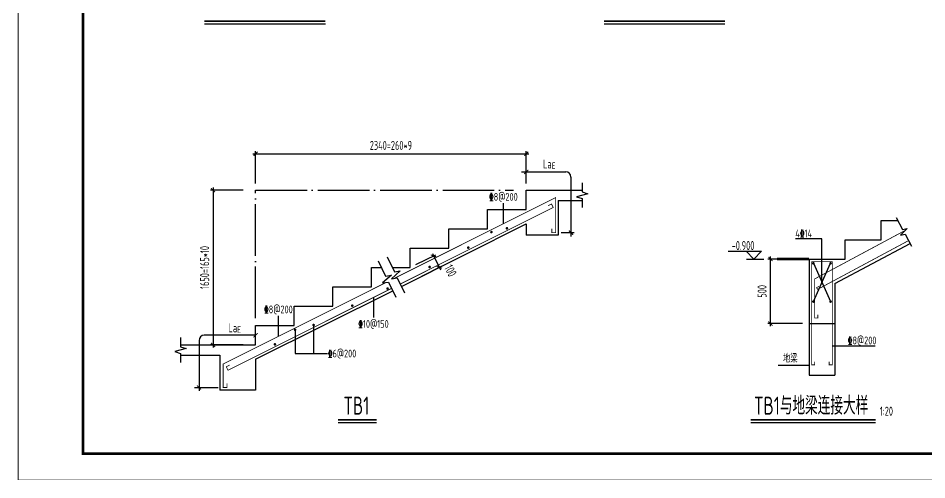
# Model space of a CAD drawing. Extents: x 287149 to 898857, y 100802 to 160212.
# Drawn here: x 839437 to 874684, y 100812 to 118706 of the extents above; entities that cross this region are included whole.
import ezdxf
from ezdxf.enums import TextEntityAlignment as Align

# ---------------------------------------------------------------- set-up
doc = ezdxf.new("R2010")
doc.units = 0
doc.header["$LTSCALE"] = 1000
doc.linetypes.add('DOTE', pattern=[2.42, 2, -0.2, 0.02, -0.2])
doc.layers.get('0').update_dxf_attribs({"linetype": 'CONTINUOUS'})
doc.layers.get('DEFPOINTS').update_dxf_attribs({"linetype": 'CONTINUOUS'})
for name, color, linetype in [('AXIS', 8, 'DOTE'), ('DIM', 3, 'CONTINUOUS'), ('FRAME', 3, 'CONTINUOUS'), ('GJ', 1, 'CONTINUOUS'), ('TEXT', 7, 'CONTINUOUS'), ('THIN', 7, 'CONTINUOUS'), ('剖面', 3, 'CONTINUOUS'), ('填充', 8, 'CONTINUOUS'), ('文字', 7, 'CONTINUOUS'), ('文字下划线', 7, 'CONTINUOUS')]:
    doc.layers.add(name, color=color, linetype=linetype)
doc.layers.add('rein', color=1, linetype='CONTINUOUS', lineweight=18)
doc.styles.add('TSSD_Dimension', font='tssdeng.shx', dxfattribs={"width": 0.7, "bigfont": 'hztxt.shx'})
doc.styles.add('TSSD_Label', font='tssdeng.shx', dxfattribs={"width": 0.7, "bigfont": 'aHzTXT.shx'})
doc.styles.add('TSSD_Rein', font='tssdeng.shx', dxfattribs={"width": 0.7, "bigfont": 'hztxt.shx'})
doc.dimstyles.new('TSSD_100_100', dxfattribs={"dimtxt": 350, "dimasz": 150, "dimexe": 100, "dimexo": 250, "dimgap": 150, "dimtad": 1, "dimdec": 0, "dimzin": 0, "dimdsep": 46, "dimtxsty": 'TSSD_Dimension', "dimblk": 'ARCHTICK', "dimcen": 0, "dimdle": 100, "dimclrd": 3, "dimclre": 3, "dimclrt": 7, "dimadec": 0, "dimazin": 0, "dimtfac": 1, "dimtdec": 0, "dimtix": 1, "dimtmove": 2, "dimatfit": 3, "dimfxl": 100, "dimtolj": 1, "dimtzin": 0, "dimarcsym": 0})
doc.dimstyles.new('TSSD_20_100', dxfattribs={"dimtxt": 350, "dimasz": 150, "dimexe": 100, "dimexo": 250, "dimgap": 150, "dimtad": 1, "dimdec": 0, "dimlfac": 0.2, "dimzin": 0, "dimdsep": 46, "dimtxsty": 'TSSD_Dimension', "dimblk": 'ARCHTICK', "dimcen": 0, "dimdle": 100, "dimclrd": 256, "dimclre": 256, "dimclrt": 55, "dimadec": 0, "dimazin": 0, "dimtfac": 1, "dimtdec": 0, "dimtix": 1, "dimtmove": 2, "dimatfit": 3, "dimldrblk": '_tsdbk', "dimfxl": 100, "dimtolj": 1, "dimtzin": 0, "dimarcsym": 0})

# ---------------------------------------------------------------- blocks, each defined once
blk = doc.blocks.new('A$C2F0C53E4')
at = {"layer": 'FRAME', "lineweight": 18}
blk.add_line((0, 0), (0, 42000), dxfattribs=at)
at = {"layer": 'FRAME'}
for points, const_width in [([(10, 42010), (10, 10), (59410, 10), (59410, 42010)], 20), ([(2510, 41010), (2510, 1010), (58410, 1010), (58410, 41010)], 100)]:
    blk.add_lwpolyline(points, close=True, dxfattribs=dict(at, const_width=const_width))
blk = doc.blocks.new('_ARCHTICK')
at = {"color": 0}
blk.add_lwpolyline([(-0.53033, -0.53033, 0.25, 0.25, 0), (0.53033, 0.53033, 0.5, 0.5, 0)], format="xyseb", dxfattribs=at)
blk = doc.blocks.new('*D397')
at = {"layer": 'DEFPOINTS', "color": 0}
for p in [(859144.915105, 113449.822536), (848644.915105, 112041.463942), (859144.915105, 112041.463942)]:
    blk.add_point(p, dxfattribs=at)
at = {"layer": 'DIM', "color": 3, "lineweight": -2}
for p, q in [((848644.915105, 112291.463942), (848644.915105, 113549.822536)), ((859144.915105, 112291.463942), (859144.915105, 113549.822536)), ((848544.915105, 113449.822536), (859244.915105, 113449.822536))]:
    blk.add_line(p, q, dxfattribs=at)
at = {"layer": 'DIM', "color": 3, "lineweight": -2, "xscale": 150, "yscale": 150, "zscale": 150, "rotation": 180}
blk.add_blockref('_ARCHTICK', (848644.915105, 113449.822536), dxfattribs=at)
at = {"layer": 'DIM', "color": 3, "lineweight": -2, "xscale": 150, "yscale": 150, "zscale": 150}
blk.add_blockref('_ARCHTICK', (859144.915105, 113449.822536), dxfattribs=at)
at = {"layer": 'DIM', "color": 7, "insert": (853894.915105, 113774.822536), "char_height": 350, "attachment_point": 5, "style": 'TSSD_Dimension'}
blk.add_mtext('\\A1;2340=260*9', dxfattribs=at)
blk = doc.blocks.new('*D398')
at = {"layer": 'DEFPOINTS', "color": 0}
for p in [(848408.87529, 112041.463942), (846995.77021, 106041.463942), (848408.87529, 106041.463942)]:
    blk.add_point(p, dxfattribs=at)
at = {"layer": 'DIM', "color": 3, "lineweight": -2}
for p, q in [((846995.77021, 112141.463942), (846995.77021, 105941.463942)), ((848158.87529, 112041.463942), (846895.77021, 112041.463942)), ((848158.87529, 106041.463942), (846895.77021, 106041.463942))]:
    blk.add_line(p, q, dxfattribs=at)
at = {"layer": 'DIM', "color": 3, "lineweight": -2, "xscale": 150, "yscale": 150, "zscale": 150}
for p, rotation in [((846995.77021, 112041.463942), 90), ((846995.77021, 106041.463942), 270)]:
    blk.add_blockref('_ARCHTICK', p, dxfattribs=dict(at, rotation=rotation))
at = {"layer": 'DIM', "color": 7, "insert": (846670.77021, 109041.463942), "char_height": 350, "attachment_point": 5, "rotation": 90, "style": 'TSSD_Dimension'}
blk.add_mtext('\\A1;1650=165*10', dxfattribs=at)
blk = doc.blocks.new('*D399')
at = {"layer": 'DEFPOINTS', "color": 0}
for p in [(854644.915105, 109041.463942), (855773.186727, 109046.582759), (854868.521903, 108594.250347)]:
    blk.add_point(p, dxfattribs=at)
at = {"layer": 'DIM', "color": 3, "lineweight": -2}
for p, q in [((854868.521903, 109153.267341), (855639.022648, 109538.517714)), ((855504.85857, 109583.239073), (855817.908086, 108957.14004)), ((855092.1287, 108706.053745), (855862.629446, 109091.304118))]:
    blk.add_line(p, q, dxfattribs=at)
at = {"layer": 'DIM', "color": 3, "lineweight": -2, "xscale": 150, "yscale": 150, "zscale": 150}
for p, rotation in [((855549.579929, 109493.796354), 116.565051), ((855773.186727, 109046.582759), 296.565051)]:
    blk.add_blockref('_ARCHTICK', p, dxfattribs=dict(at, rotation=rotation))
at = {"layer": 'DIM', "color": 7, "insert": (856208.07123, 108920.612479), "char_height": 350, "attachment_point": 5, "rotation": 296.5650511771, "style": 'TSSD_Dimension'}
blk.add_mtext('\\A1;100', dxfattribs=at)
blk = doc.blocks.new('*D400')
at = {"layer": 'DEFPOINTS', "color": 0}
for p in [(868616.699502, 109368.316778), (870116.303526, 109368.316778), (870116.303526, 106868.316778)]:
    blk.add_point(p, dxfattribs=at)
at = {"layer": 'DIM', "lineweight": -2}
for p, q in [((869866.303526, 109368.316778), (868516.699502, 109368.316778)), ((868616.699502, 106768.316778), (868616.699502, 109468.316778)), ((869866.303526, 106868.316778), (868516.699502, 106868.316778))]:
    blk.add_line(p, q, dxfattribs=at)
at = {"layer": 'DIM', "lineweight": -2, "xscale": 150, "yscale": 150, "zscale": 150}
for p, rotation in [((868616.699502, 109368.316778), 90), ((868616.699502, 106868.316778), 270)]:
    blk.add_blockref('_ARCHTICK', p, dxfattribs=dict(at, rotation=rotation))
at = {"layer": 'DIM', "color": 55, "insert": (868291.699502, 108118.316778), "char_height": 350, "attachment_point": 5, "rotation": 90, "style": 'TSSD_Dimension'}
blk.add_mtext('\\A1;500', dxfattribs=at)
blk = doc.blocks.new('_tsdbk')

msp = doc.modelspace()

# ---------------------------------------------------------------- linework, layer by layer
for p, q in [((870281.304, 109203.317), (870951.304, 107720.163)), ((870281.304, 107720.163), (870951.304, 109203.317)), ((871016.304, 106003.196), (872674.258, 106003.196)), ((868916.123, 105256.557), (870116.304, 105256.557))]:
    msp.add_line(p, q)
at = {"layer": 'AXIS'}
for p, q in [((848644.915, 107078.201), (848644.915, 112041.464)), ((848644.915, 112041.464), (858654.043, 112041.464))]:
    msp.add_line(p, q, dxfattribs=at)
at = {"layer": 'DEFPOINTS', "color": 0, "linetype": 'ByBlock'}
msp.add_point((859644.915, 110291.464), dxfattribs=at)
at = {"layer": 'GJ', "const_width": 30}
for points in [[(860136.478, 110541.464), (860136.478, 110391.464), (860286.478, 110391.464), (860286.478, 111750.442), (854034.544, 108624.475)], [(859991.512, 111435.021), (860125.676, 111502.103), (860192.758, 111367.939), (854258.135, 108400.851)], [(873862.131, 110488.876), (870336.304, 108600.039), (870336.304, 107088.078), (870456.304, 107088.078), (870456.304, 107208.078)], [(873974.586, 110083.992), (870445.395, 108193.354), (870406.182, 108261.833), (870494.773, 108308.032)], [(870336.304, 105389.29), (870336.304, 105269.29), (870216.304, 105269.29), (870216.304, 109268.317), (871016.304, 109268.317), (871016.304, 105269.29), (870896.304, 105269.29), (870896.304, 105389.29)], [(847540.623, 104553.248), (847540.623, 104391.464), (847390.623, 104391.464), (847390.623, 105302.515), (853709.534, 108461.97)], [(847643.179, 105261.329), (847509.015, 105194.247), (847576.097, 105060.083), (853920.117, 108231.851)]]:
    msp.add_lwpolyline(points, dxfattribs=at)
at = {"layer": 'GJ', "const_width": 50}
for points in [[(857769.667, 110414.327, 1), (857819.667, 110414.327, 1)], [(858370.281, 110561.719, 1), (858420.281, 110561.719, 1)], [(856870.281, 109811.719, 1), (856920.281, 109811.719, 1)], [(855370.281, 109061.719, 1), (855420.281, 109061.719, 1)], [(853741.038, 108225.62, 1), (853791.038, 108225.62, 1)], [(852370.281, 107561.719, 1), (852420.281, 107561.719, 1)], [(850870.281, 106811.719, 1), (850920.281, 106811.719, 1)], [(850152.841, 106626.365, 1), (850202.841, 106626.365, 1)], [(849370.281, 106061.719, 1), (849420.281, 106061.719, 1)]]:
    msp.add_lwpolyline(points, format="xyb", close=True, dxfattribs=at)
at = {"layer": 'rein', "const_width": 50}
for points in [[(870256.304, 109203.317, 1), (870306.304, 109203.317, 1)], [(870976.304, 109203.317, -1), (870926.304, 109203.317, -1)], [(870256.304, 107720.163, -1), (870306.304, 107720.163, -1)], [(870976.304, 107720.163, 1), (870926.304, 107720.163, 1)]]:
    msp.add_lwpolyline(points, format="xyb", close=True, dxfattribs=at)
at = {"layer": 'TEXT', "linetype": 'ByBlock'}
for p, q in [((846662.771, 118491.838), (851351.73, 118491.838)), ((862162.813, 118491.838), (866851.772, 118491.838)), ((851845.943, 103035.044), (853338.359, 103035.044)), ((867851.679, 103035.044), (872694.148, 103035.044))]:
    msp.add_line(p, q, dxfattribs=at)
at = {"layer": 'TEXT'}
for p, q in [((870616.304, 110151.366), (869583.6, 110151.366)), ((870616.304, 108461.74), (870616.304, 110151.366))]:
    msp.add_line(p, q, dxfattribs=at)
at = {"layer": 'TEXT', "const_width": 70}
for points in [[(851351.73, 118591.838), (846662.771, 118591.838)], [(866851.772, 118591.838), (862162.813, 118591.838)], [(853338.359, 103135.044), (851845.943, 103135.044)], [(872694.148, 103135.044), (867851.679, 103135.044)]]:
    msp.add_lwpolyline(points, dxfattribs=at)
at = {"layer": 'THIN'}
msp.add_line((867686.356, 109368.317), (868361.027, 109368.317), dxfattribs=at)
for points in [[(861315.273, 112321.464), (861315.273, 111971.464), (861535.273, 111901.464), (861095.273, 111781.464), (861315.273, 111711.464), (861315.273, 111361.464)], [(873496.319, 110976.758), (873743.722, 110514.94), (873925.307, 110548.688), (873660.359, 110297.844), (873841.944, 110331.592), (874089.346, 109869.774)], [(866981.935, 109668.317), (868276.926, 109668.317), (867976.926, 109368.317), (867676.926, 109668.317)], [(853405.583, 109294.436), (853689.578, 108709.426), (853918.06, 108742.531), (853574.642, 108442.425), (853803.124, 108475.53), (854087.118, 107890.521)], [(853744.476, 109458.952), (854028.471, 108873.943), (854256.953, 108907.048), (853913.534, 108606.942), (854142.016, 108640.047), (854426.011, 108055.037)], [(845733.503, 106322.547), (845732.823, 105972.006), (845952.687, 105901.579), (845512.455, 105782.433), (845732.318, 105712.006), (845731.638, 105361.464)]]:
    msp.add_lwpolyline(points, dxfattribs=at)
at = {"layer": 'THIN', "const_width": 100}
msp.add_lwpolyline([(870116.304, 109368.317), (868877.825, 109368.317)], dxfattribs=at)
at = {"layer": '剖面', "ltscale": 0.2}
for p, q in [((859144.915, 111291.464), (859144.915, 112041.464)), ((859144.915, 112041.464), (861315.273, 112041.464)), ((860384.915, 111641.464), (861315.273, 111641.464)), ((860384.915, 111641.464), (860384.915, 110291.464)), ((854301.805, 108310.892), (859144.915, 110732.447)), ((859144.915, 110732.447), (859144.915, 110291.464)), ((860384.915, 110291.464), (859144.915, 110291.464)), ((871116.304, 108416.635), (874031.253, 109978.215)), ((870116.304, 109368.317), (870116.304, 104868.317)), ((871116.304, 108416.635), (871116.304, 104868.317)), ((848645.693, 105482.836), (853964.839, 108142.409)), ((870116.304, 106868.317), (871116.304, 106868.317)), ((848645.693, 105482.836), (848645.693, 104291.464)), ((870116.304, 104868.317), (871116.304, 104868.317)), ((848645.693, 104291.464), (847264.915, 104291.464))]:
    msp.add_line(p, q, dxfattribs=at)
for points in [[(853947.147, 109041.464), (854644.915, 109041.464), (854644.915, 109791.464), (856144.915, 109791.464), (856144.915, 110541.464), (857644.915, 110541.464), (857644.915, 111291.464), (859144.915, 111291.464)], [(870116.304, 109368.317), (871516.304, 109368.317), (871516.304, 110118.317), (872916.304, 110118.317), (872916.304, 110868.317), (873554.412, 110868.317)], [(845732.96, 106042.548), (848645.693, 106042.548), (848645.693, 106792.548), (850145.693, 106792.548), (850145.693, 107542.548), (851645.693, 107542.548), (851645.693, 108292.548), (853145.693, 108292.548), (853145.693, 109042.548), (853527.863, 109042.548)], [(845732.182, 105641.464), (847264.915, 105641.464), (847264.915, 104291.464)]]:
    msp.add_lwpolyline(points, dxfattribs=at)
at = {"layer": '文字下划线', "linetype": 'Continuous'}
for p, q in [((858959.759, 112749.346), (860680.74, 112749.346)), ((860880.74, 112549.346), (860880.74, 110244.642)), ((858258.998, 110736.702), (858258.998, 111529.926)), ((860999.539, 110391.464), (860500.586, 110391.464)), ((853219.995, 107881.79), (853219.995, 107103.949)), ((849532.017, 106373.211), (849532.017, 107166.435)), ((850177.841, 106601.365), (850177.841, 105703.037)), ((850895.281, 106786.719), (850895.281, 105703.037)), ((846453.83, 106216.464), (846453.83, 104262.279)), ((848644.915, 106416.464), (846653.83, 106416.464)), ((850177.841, 105703.037), (851438.39, 105703.037)), ((846271.68, 104391.464), (847200.045, 104391.464))]:
    msp.add_line(p, q, dxfattribs=at)
for centre, start, end in [((860680.74, 112549.346), 0, 90), ((846653.83, 106216.464), 90, 180)]:
    msp.add_arc(centre, 200, start, end, dxfattribs=at)

# ---------------------------------------------------------------- block references
at = {"layer": '填充'}
msp.add_blockref('A$C2F0C53E4', (839436.971, 100811.708), dxfattribs=at)
at = {"layer": '文字下划线', "linetype": 'Continuous', "xscale": 150, "yscale": 150, "zscale": 150}
for p, rotation in [((859144.915, 112749.346), 180), ((860880.74, 110391.464), 270), ((848644.915, 106416.464), 180), ((846453.83, 104391.464), 270)]:
    msp.add_blockref('_ARCHTICK', p, dxfattribs=dict(at, rotation=rotation))

# ---------------------------------------------------------------- texts
at = {"layer": 'TEXT', "style": 'TSSD_Rein', "width": 0.7}
for s, p in [('4\x8414', (869583.6, 110211.366)), ('%%1328@200', (871618.791, 106063.196)), ('地梁', (869103.462, 105356.557))]:
    msp.add_text(s, height=300, dxfattribs=at).set_placement(p)
at = {"layer": 'TEXT', "linetype": 'ByBlock', "style": 'TSSD_Rein', "width": 0.7}
for s, p in [('TB1', (853055.835, 103335.276)), ('TB1与地梁连接大样', (872411.624, 103335.276))]:
    msp.add_text(s, height=700, dxfattribs=at).set_placement(p, align=Align.RIGHT)
msp.add_text('1:20', height=350, dxfattribs=at).set_placement((872858.294, 103297.245))
at = {"layer": 'THIN', "style": 'TSSD_Label', "width": 0.7}
msp.add_text('-0.900', height=350, dxfattribs=at).set_placement((867994.34, 109718.317), align=Align.RIGHT)
at = {"layer": '文字', "style": 'TSSD_Dimension', "width": 0.7}
for s, height, p in [('La', 350, (859797.595, 112880.491)), ('E', 250, (860133.885, 112862.309)), ('La', 350, (847596.92, 106527.924)), ('E', 250, (847933.21, 106509.741))]:
    msp.add_text(s, height=height, dxfattribs=at).set_placement(p)
for s, p in [('%%1328@200', (858258.998, 111779.926)), ('%%1328@200', (849532.017, 107416.435)), ('%%13210@150', (853219.995, 106853.949)), ('%%1326@200', (852002.549, 105705.481))]:
    msp.add_text(s, height=300, dxfattribs=at).set_placement(p, align=Align.MIDDLE_CENTER)

# ---------------------------------------------------------------- dimensions: what is measured, and where the dimension line sits
at = {"layer": 'DIM'}
dim = msp.add_linear_dim(base=(859144.915, 113449.823), p1=(848644.915, 112041.464), p2=(859144.915, 112041.464), text='2340=260*9', dimstyle='TSSD_100_100', dxfattribs=at)
dim.commit()
dim.dimension.update_dxf_attribs({"geometry": '*D397', "text_midpoint": (853894.915, 113774.823)})
dim = msp.add_linear_dim(base=(846995.77, 106041.464), p1=(848408.875, 112041.464), p2=(848408.875, 106041.464), angle=90, text='1650=165*10', dimstyle='TSSD_100_100', dxfattribs=at)
dim.commit()
dim.dimension.update_dxf_attribs({"geometry": '*D398', "text_midpoint": (846670.77, 109041.464)})
dim = msp.add_linear_dim(base=(855773.187, 109046.583), p1=(854644.915, 109041.464), p2=(854868.522, 108594.25), angle=296.5650512, text='100', dimstyle='TSSD_100_100', dxfattribs=at)
dim.commit()
dim.dimension.update_dxf_attribs({"geometry": '*D399', "text_midpoint": (856208.071, 108920.612), "dimtype": 161})
dim = msp.add_linear_dim(base=(868616.7, 109368.317), p1=(870116.304, 106868.317), p2=(870116.304, 109368.317), angle=90, dimstyle='TSSD_20_100', dxfattribs=at)
dim.commit()
dim.dimension.update_dxf_attribs({"geometry": '*D400', "text_midpoint": (868291.7, 108118.317)})

doc.saveas('drawing.dxf')
